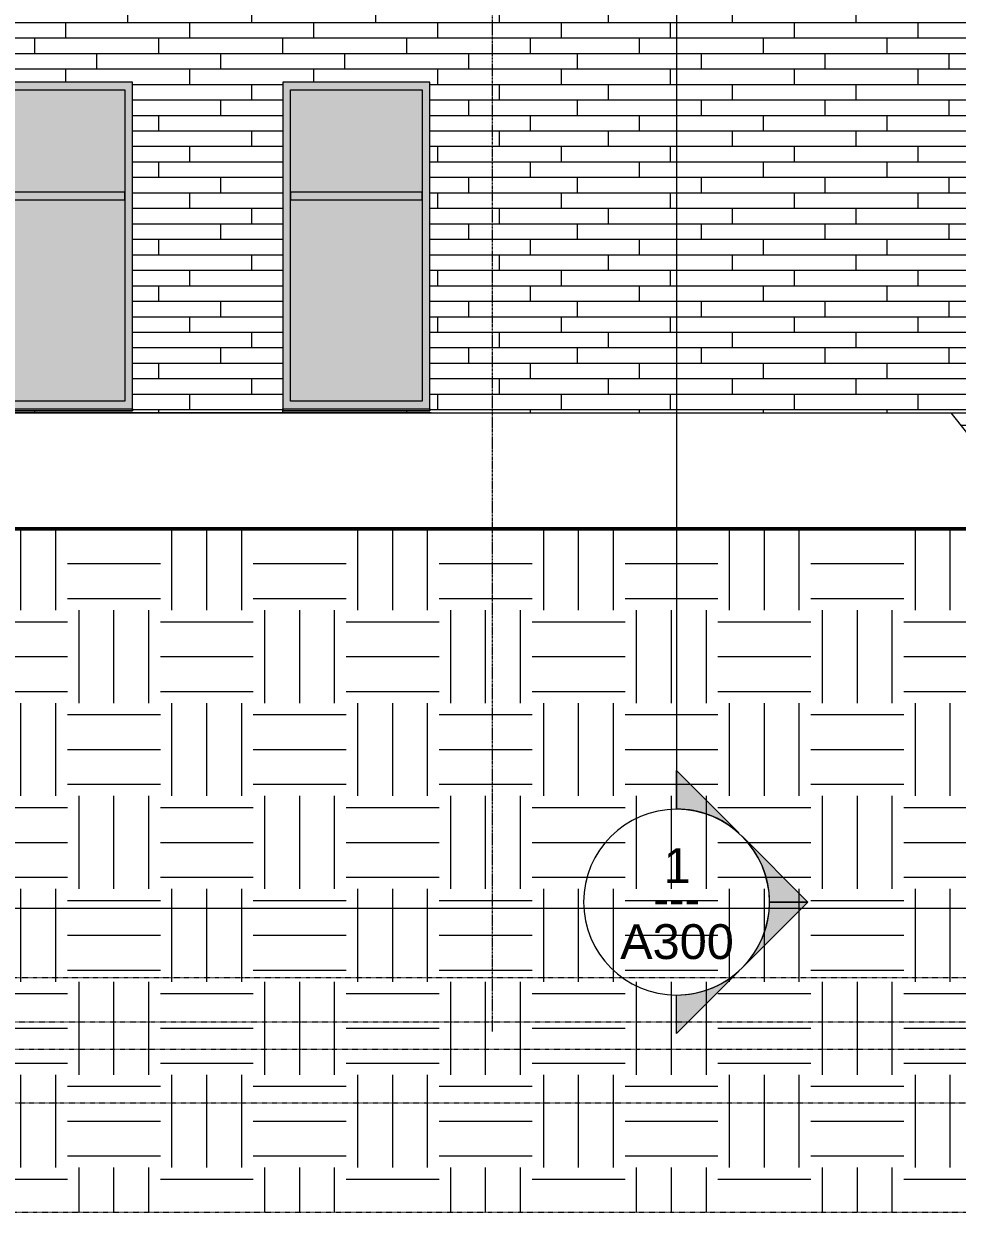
# Model space of a CAD drawing. Header units: inches. Extents: x 1750 to 7619, y -360 to 620.
# Drawn here: x 2379.2 to 2620.3, y -206.5 to 100.5 of the extents above; entities that cross this region are included whole.
import ezdxf

# ---------------------------------------------------------------- set-up
doc = ezdxf.new("R2010")
doc.units = ezdxf.units.IN
doc.header["$MEASUREMENT"] = 0
doc.linetypes.add('Aligning Line 1_8_', pattern=[0.25, 0.125, -0.125])
doc.linetypes.add('Grid Line 1_2_', pattern=[0.875, 0.5, -0.125, 0.125, -0.125])
for name, color, linetype, lineweight in [('0-1', 7, 'Continuous', 5), ('A-FLOR-LEVL-1', 51, 'Grid Line 1_2_', 9), ('A-GLAZ', 151, 'Continuous', 13), ('A-WALL', 113, 'Continuous', 13), ('A-WALL-PATT-1', 251, 'Continuous', 9), ('C-TOPO', 7, 'Continuous', 9), ('C-TOPO-1', 250, 'Continuous', 50), ('G-ANNO-SYMB', 111, 'Aligning Line 1_8_', 9), ('G-ANNO-SYMB-1', 191, 'Aligning Line 1_8_', 9), ('G-ANNO-SYMB-2', 147, 'Aligning Line 1_8_', 9), ('G-ANNO-SYMB-3', 111, 'Continuous', 9), ('S-GRID-1', 1, 'Grid Line 1_2_', 9)]:
    doc.layers.add(name, color=color, linetype=linetype, lineweight=lineweight)
doc.styles.add('Arial', font='arial.ttf', dxfattribs={"height": 9})
doc.styles.add('Century Gothic', font='ufonts.com_century-gothic.ttf', dxfattribs={"height": 9})

# ---------------------------------------------------------------- blocks, each defined once
blk = doc.blocks.new('CTR - 2nd Phase_rvt-1-BUILDING ELEVATION - EAST')
at = {"layer": 'A-FLOR-LEVL-1'}
for p, q in [((1814.21, 0), (4168.71, 0)), ((1814.21, -30), (4168.71, -30)), ((1814.21, -128), (4168.71, -128))]:
    blk.add_line(p, q, dxfattribs=at)
at = {"layer": 'G-ANNO-SYMB-1'}
blk.add_line((1910.93, -164.42), (4072.04, -164.42), dxfattribs=at)
blk = doc.blocks.new('CTR  - Topography_rvt-1-BUILDING ELEVATION - EAST')
at = {"layer": 'C-TOPO'}
h = blk.add_hatch(dxfattribs=at)
h.set_pattern_fill('FP_22', color=256, style=0, pattern_type=2)
h.set_pattern_definition([(0, (2870.5, 0), (24, 24), [24, -24]), (0, (2870.5, 9), (24, 24), [24, -24]), (0, (2870.5, 18), (24, 24), [24, -24]), (90, (2873.5, 21), (-24, 24), [24, -24]), (90, (2882.5, 21), (-24, 24), [24, -24]), (90, (2891.5, 21), (-24, 24), [24, -24])])
h.paths.add_polyline_path([(2592.46, -206.5), (2632.32, -206.5), (2632.32, -30), (2369.12, -30), (2369.12, -206.5), (2573.33, -206.5)], flags=0)
for p, q in [((2484.44, 0), (2373.8, 0)), ((2484.44, 0), (2574.52, 0)), ((2574.52, 0), (2618.72, 0)), ((2632.32, -17.22), (2618.72, 0)), ((2442.34, -30), (2369.12, -30)), ((2442.34, -30), (2556.7, -30)), ((2556.7, -30), (2592.46, -30)), ((2612.66, -30), (2592.46, -30)), ((2612.66, -30), (2632.32, -30))]:
    blk.add_line(p, q, dxfattribs=at)
at = {"layer": 'C-TOPO-1'}
for p, q in [((2442.34, -30), (2369.12, -30)), ((2556.7, -30), (2442.34, -30)), ((2592.46, -30), (2556.7, -30)), ((2612.66, -30), (2592.46, -30)), ((2632.32, -30), (2612.66, -30))]:
    blk.add_line(p, q, dxfattribs=at)
blk = doc.blocks.new('CTR - 1st Phase - Common Walls_rvt-1-BUILDING ELEVATION - EAST')
at = {"layer": 'A-FLOR-LEVL-1'}
for p, q in [((1814.21, 0), (4168.71, 0)), ((1814.21, -30), (4168.71, -30)), ((1814.21, -128), (4168.71, -128))]:
    blk.add_line(p, q, dxfattribs=at)
at = {"layer": 'G-ANNO-SYMB-2'}
for p, q in [((1910.93, 0), (4072.04, 0)), ((1910.96, -145.84), (4071.96, -145.84)), ((1910.93, -164.42), (4072.04, -164.42))]:
    blk.add_line(p, q, dxfattribs=at)
blk = doc.blocks.new('CTR - 1st Phase -Stairs _ Elevators_rvt-1-BUILDING ELEVATION - EAST')
at = {"layer": 'A-FLOR-LEVL-1'}
for p, q in [((1814.21, 0), (4168.71, 0)), ((1814.21, -30), (4168.71, -30)), ((1814.21, -128), (4168.71, -128))]:
    blk.add_line(p, q, dxfattribs=at)
at = {"layer": 'G-ANNO-SYMB-2'}
blk.add_line((1910.96, -206.49), (4071.96, -206.49), dxfattribs=at)
blk = doc.blocks.new('_THE_ WINDOW _ DOOR - Window - 1st Floor-V11-BUILDING ELEVATION - EAST')
at = {"layer": 'A-GLAZ'}
h = blk.add_hatch(color=256, dxfattribs=at)
h.paths.add_polyline_path([(3024.11, 1), (3060.14, 1), (3060.14, 85.37), (3022.11, 85.37), (3022.11, 1)], flags=0)
h.paths.add_polyline_path([(3024.11, 3), (3024.11, 83.37), (3058.14, 83.37), (3058.14, 3), (3055.58, 3)], flags=0)
h = blk.add_hatch(color=256, dxfattribs=at)
h.paths.add_polyline_path([(3055.58, 3), (3058.14, 3), (3058.14, 55), (3024.11, 55), (3024.11, 3)], flags=0)
h.paths.add_polyline_path([(3050.49, 57), (3058.14, 57), (3058.14, 83.37), (3024.11, 83.37), (3024.11, 57), (3031.76, 57)], flags=0)
for points in [[(3058.14, 55), (3058.14, 57), (3024.11, 57), (3024.11, 55), (3052.49, 55)], [(3022.11, 0.5), (3060.14, 0.5), (3060.14, 1), (3022.11, 1)]]:
    blk.add_hatch(color=256, dxfattribs=at).paths.add_polyline_path(points, flags=0)
for p, q in [((3060.14, 85.37), (3022.11, 85.37)), ((3022.11, 85.37), (3022.11, 1)), ((3024.11, 3), (3024.11, 83.37)), ((3024.11, 83.37), (3058.14, 83.37)), ((3058.14, 83.37), (3058.14, 3)), ((3060.14, 1), (3060.14, 85.37)), ((3024.11, 57), (3024.11, 55)), ((3058.14, 57), (3024.11, 57)), ((3058.14, 55), (3058.14, 57)), ((3024.11, 55), (3058.14, 55)), ((3022.11, 1), (3060.14, 1)), ((3022.11, 1), (3022.11, 0.5)), ((3022.11, 0.5), (3060.14, 0.5)), ((3058.14, 3), (3024.11, 3)), ((3060.14, 0.5), (3060.14, 1))]:
    blk.add_line(p, q, dxfattribs=at)
blk = doc.blocks.new('Section - Section Head - Filled-22785-BUILDING ELEVATION - EAST')
at = {"layer": 'G-ANNO-SYMB-3'}
h = blk.add_hatch(color=256, dxfattribs=at)
edge = h.paths.add_edge_path(flags=0)
edge.add_line((2563.93, -108.54), (2547.82, -92.44))
edge.add_line((2547.82, -92.44), (2547.82, -102.35))
edge.add_arc((2547.82, -126.38), 24.03, 47.9216, 90, ccw=False)
h = blk.add_hatch(color=256, dxfattribs=at)
edge = h.paths.add_edge_path(flags=0)
edge.add_arc((2547.82, -126.38), 24, 0, 45, ccw=False)
edge.add_line((2571.82, -126.38), (2581.76, -126.38))
edge.add_line((2581.76, -126.38), (2564.79, -109.41))
h = blk.add_hatch(color=256, dxfattribs=at)
edge = h.paths.add_edge_path(flags=0)
edge.add_line((2564.79, -143.35), (2581.76, -126.38))
edge.add_line((2581.76, -126.38), (2571.82, -126.38))
edge.add_arc((2547.82, -126.38), 24, 315, 360, ccw=False)
h = blk.add_hatch(color=256, dxfattribs=at)
edge = h.paths.add_edge_path(flags=0)
edge.add_arc((2547.82, -126.38), 24.03, 270, 312.0784, ccw=False)
edge.add_line((2547.82, -150.41), (2547.82, -160.32))
edge.add_line((2547.82, -160.32), (2563.93, -144.22))
for p, q in [((2547.82, -102.35), (2547.82, -92.44)), ((2547.82, -92.44), (2563.93, -108.54)), ((2564.79, -109.41), (2581.76, -126.38)), ((2581.76, -126.38), (2564.79, -143.35)), ((2571.82, -126.38), (2581.76, -126.38)), ((2581.76, -126.38), (2571.82, -126.38)), ((2563.93, -144.22), (2547.82, -160.32)), ((2547.82, -160.32), (2547.82, -150.41))]:
    blk.add_line(p, q, dxfattribs=at)
for centre, radius, start, end in [((2547.82, -126.41), 24, 90, 270), ((2547.82, -126.38), 24.03, 47.9216, 90), ((2547.82, -126.41), 24, 270, 90), ((2547.82, -126.38), 24, 360, 45), ((2547.82, -126.38), 24, 315, 360), ((2547.82, -126.38), 24.03, 270, 312.0784)]:
    blk.add_arc(centre, radius, start, end, dxfattribs=at)

msp = doc.modelspace()

# ---------------------------------------------------------------- hatches: boundary and pattern name
at = {"layer": 'A-WALL-PATT-1'}
h = msp.add_hatch(dxfattribs=at)
h.set_pattern_fill('FP_30', color=256, style=0, pattern_type=2)
h.set_pattern_definition([(0, (2642.236, 0.8), (0, 4), []), (90, (2642.236, 0.8), (-8, 8), [4, -28]), (90, (2658.236, 4.8), (-8, 8), [4, -28])])
h.paths.add_polyline_path([(2632.3237, -4), (2632.3237, -0.75), (2632.8237, -0.75), (2632.7904, 10.5729), (2632.6742, 10.7422), (2632.5993, 10.9444), (2632.5737, 11.3785), (2632.5993, 35.3785), (2632.6742, 35.5807), (2632.7934, 35.7544), (2632.9487, 35.8877), (2633.1296, 35.9714), (2633.3237, 36), (2633.5179, 35.9714), (2633.6987, 35.8877), (2633.8541, 35.7544), (2633.9733, 35.5807), (2634.0482, 35.3785), (2634.0737, 35.1615), (2634.0482, 10.9444), (2633.9733, 10.7422), (2633.8237, 10.4588), (2633.8237, -0.75), (2642.2362, -0.75), (2642.2362, 108.375), (2638.6737, 108.375), (2638.6737, 109.75), (2637.9237, 109.75), (2637.9235, 230), (2522.7237, 230), (2522.7237, 109.75), (2521.9737, 109.75), (2521.9737, 108.375), (2518.4112, 108.375), (2518.4112, 0), (2618.7237, 0), (2621.8833, -4), (2628.4873, -4)], flags=0)
h = msp.add_hatch(dxfattribs=at)
h.set_pattern_fill('FP_29', color=256, style=0, pattern_type=2)
h.set_pattern_definition([(0, (2102.136, 0.8), (0, 4), []), (90, (2102.136, 0.8), (-8, 8), [4, -28]), (90, (2118.136, 4.8), (-8, 8), [4, -28])])
h.paths.add_polyline_path([(2342.0676, 0), (2367.6237, 0), (2367.5904, 10.5729), (2367.4742, 10.7422), (2367.3993, 10.9444), (2367.3737, 11.3785), (2367.3993, 35.3785), (2367.4742, 35.5807), (2367.5934, 35.7544), (2367.7487, 35.8877), (2367.9296, 35.9714), (2368.1237, 36), (2368.3179, 35.9714), (2368.4987, 35.8877), (2368.6659, 35.7372), (2368.7733, 35.5807), (2368.8482, 35.3785), (2368.8737, 35.1615), (2368.8482, 10.9444), (2368.7733, 10.7422), (2368.6237, 10.4645), (2368.6237, 0), (2518.4112, 0), (2518.4112, 108.375), (2106.4487, 108.375), (2106.4487, 36), (2138.9112, 36), (2138.9112, 51.2215), (2137.35, 50.7957), (2138.9112, 51.9445), (2138.9112, 85.375), (2176.9362, 85.375), (2176.9362, 74.8854), (2212.391, 71.2614), (2190.5609, 65.3077), (2176.9362, 72.3793), (2176.9362, 72.3169), (2190.3067, 65.2384), (2176.9362, 61.5919), (2176.9362, 53.6146), (2177.9237, 49.5), (2177.9237, 36), (2273.3112, 36), (2273.3112, 85.375), (2311.3362, 85.375), (2311.3362, 36), (2311.7112, 36), (2311.7112, 85.375), (2349.7362, 85.375), (2349.7362, 0.5), (2313.6487, 0.4953), (2313.6487, 0), (2321.4792, 0)], flags=0)
h.paths.add_polyline_path([(2407.3362, 0.5), (2369.3112, 0.5), (2369.3112, 85.375), (2407.3362, 85.375), (2407.3362, 1)], flags=0)
h.paths.add_polyline_path([(2484.1362, 0.5), (2446.1112, 0.5), (2446.1112, 85.375), (2484.1362, 85.375), (2484.1362, 1)], flags=0)

# ---------------------------------------------------------------- linework, layer by layer
at = {"layer": 'A-FLOR-LEVL-1'}
for p, q in [((1814.9564, 0), (4167.9645, 0)), ((1814.9564, -30), (4167.9645, -30)), ((1814.9564, -128), (4167.9645, -128))]:
    msp.add_line(p, q, dxfattribs=at)
at = {"layer": 'A-WALL'}
for p, q in [((2407.3362, 0.5), (2369.3112, 0.5)), ((2407.3362, 1), (2407.3362, 0.5)), ((2446.1112, 0.5), (2446.1112, 1)), ((2484.1362, 0.5), (2446.1112, 0.5)), ((2484.1362, 1), (2484.1362, 0.5))]:
    msp.add_line(p, q, dxfattribs=at)
at = {"layer": 'G-ANNO-SYMB'}
for p, q in [((1910.9332, 0), (4072.0372, 0)), ((1910.9332, -157.3105), (4072.0372, -157.3105)), ((1910.9332, -178.2392), (4072.0372, -178.2392))]:
    msp.add_line(p, q, dxfattribs=at)
at = {"layer": 'G-ANNO-SYMB-3'}
msp.add_line((2547.8212, 526.9531), (2547.8212, -102.3784), dxfattribs=at)
at = {"layer": 'S-GRID-1'}
msp.add_line((2500.3237, -159.8356), (2500.3237, 443.4366), dxfattribs=at)

# ---------------------------------------------------------------- block references
at = {"layer": '0-1'}
for name in ['CTR - 2nd Phase_rvt-1-BUILDING ELEVATION - EAST', 'CTR - 1st Phase - Common Walls_rvt-1-BUILDING ELEVATION - EAST', 'CTR - 1st Phase -Stairs _ Elevators_rvt-1-BUILDING ELEVATION - EAST', 'CTR  - Topography_rvt-1-BUILDING ELEVATION - EAST']:
    msp.add_blockref(name, (0, 0), dxfattribs=at)
at = {"layer": 'A-GLAZ'}
for p in [(-652.8, 0), (-576, 0)]:
    msp.add_blockref('_THE_ WINDOW _ DOOR - Window - 1st Floor-V11-BUILDING ELEVATION - EAST', p, dxfattribs=at)
at = {"layer": 'G-ANNO-SYMB-3'}
msp.add_blockref('Section - Section Head - Filled-22785-BUILDING ELEVATION - EAST', (0, 0), dxfattribs=at)

# ---------------------------------------------------------------- texts
at = {"layer": 'G-ANNO-SYMB-3', "char_height": 9, "attachment_point": 1}
for s, insert, width, style in [('1', (2544.5002, -112.4697), 8.484, 'Arial'), ('---', (2541.8489, -120.9764), 15.453, 'Century Gothic'), ('A300', (2533.2561, -132.106), 35.754, 'Arial')]:
    msp.add_mtext(s, dxfattribs=dict(at, insert=insert, width=width, style=style))

doc.saveas('drawing.dxf')
